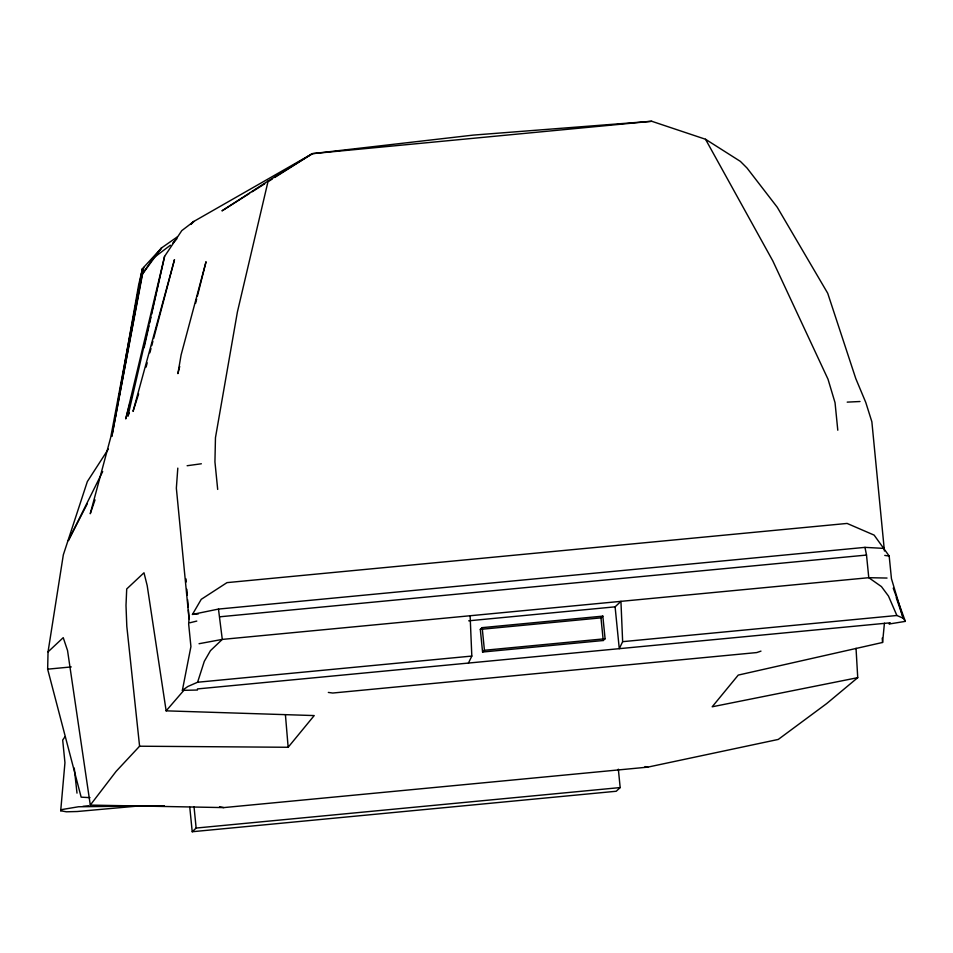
<?xml version="1.0" encoding="UTF-8"?>
<svg xmlns="http://www.w3.org/2000/svg" width="953" height="953" viewBox="0 0 953 953"><rect width="100%" height="100%" fill="white"/><g stroke="black" fill="none" stroke-linecap="round" stroke-linejoin="round"><path stroke-width="1.43" d="M89.999 797.649L81.16 797.161L47.65 669.173L48.043 651.876L63.327 554.837L87.342 481.575L108.332 449.101M177.806 468.114L176.353 488.162L189.051 618.854L188.658 623.941L190.922 646.587L182.368 690.365L197.438 690.032L197.462 688.924L890.269 622.809L889.173 624.012L905.35 621.368L893.235 588.144M140.818 805.785L77.205 811.515L66.365 811.801L60.706 810.753L64.947 762.686L62.684 740.052L65.126 736.586M856.032 648.29L857.736 677.666L712.189 706.792L738.241 675.093L882.573 642.465L884.432 623.214M115.396 416.521L115.909 413.602M118.232 400.451L119.53 393.148M120.042 390.23L138.626 285.042L142.462 268.663L161.641 247.84L177.401 236.844M119.173 396.019L119.709 393.089M121.043 385.774L122.389 378.46M122.925 375.53L123.461 372.599M124.795 365.285L142.462 268.663L110.715 437.379L90.249 513.738L95.014 499.872M142.176 274.416L161.641 247.84L153.147 258.215L142.176 274.416L111.858 436.319L143.772 267.436M144.117 347.69L148.99 325.95M149.633 323.055L150.931 317.254M151.587 314.359L164.571 256.393L181.785 230.626L193.9 221.394L312.37 153.659L473.272 135.1L651.721 121.269L705.518 139.257L740.386 161.391L746.985 167.978L777.243 207.23L827.716 293.262L855.782 378.579L865.777 402.452L871.864 421.774L884.42 551.001M651.721 121.269L312.37 153.659L268.138 180.999L237.392 312.012L215.461 437.677L214.937 461.883L217.689 489.413M179.712 366.452L177.901 373.624L181.094 354.969L206.039 261.741L197.378 296.169M195.579 303.34L196.663 299.039M146.059 367.119L147.203 362.831M149.859 352.801L150.991 348.5M151.753 345.629L152.885 341.329M153.647 338.47L174.482 259.657L133.039 411.374L138.614 393.911M129.953 403.167L125.736 418.915L164.571 256.393L127.928 416.163L129.358 412.637M130.716 400.308L131.871 396.019M182.368 690.365L187.824 686.505L197.593 682.241L204.287 661.358L210.458 650.649L222.287 639.403L868.779 577.697L887.029 578.054M468.447 663.062L471.818 656.069L470.115 615.745M622.643 641.667L619.271 648.671L615.102 606.835L620.939 601.355L622.643 641.667L896.88 615.495L903.265 618.223L905.35 621.368M102.698 471.532L68.342 540.613L87.211 503.887M198.379 613.863L192.446 614.423L201.238 599.33L226.993 582.628L847.098 523.435L874.127 535.109L889.185 556.04L891.448 578.674L903.265 618.223L896.261 597.662M857.736 677.666L826.704 703.564L778.267 739.433L647.802 767.129L223.764 807.596L90.297 805.094L116.099 771.394L139.591 746.211L288.151 747.271L314.204 715.572L166.144 710.843L147.191 585.583L143.986 572.777L126.713 588.966L125.999 605.441L126.809 626.324L139.591 746.211M166.144 710.843L184.417 689.674M172.886 242.896L176.889 238.798M190.898 224.467L193.9 221.394L190.803 224.289M48.043 651.876L63.232 637.652L67.544 650.53L90.297 805.094M60.706 810.753L62.005 809.538L78.503 806.762L164.297 805.75M189.766 807.179L192.22 831.731L196.139 828.05L620.177 787.571L618.342 769.178M480.312 629.385L482.17 627.646L602.832 616.126L605.095 638.76L603.237 640.511L482.575 652.031L480.312 629.385L600.974 617.866L602.832 616.126M482.575 652.031L484.434 650.28L605.095 638.76M620.177 787.571L616.246 791.252L192.22 831.731M153.147 258.215L170.396 245.231M268.138 180.999L221.966 210.863L249.591 193.388M252.104 191.803L264.66 183.858M268.424 181.475L272.189 179.093M274.702 177.496L312.37 153.659M760.97 651.125L756.753 652.567L332.728 693.034L328.332 692.426M189.897 622.774L196.794 621.07M192.446 614.423L218.475 609.074L864.967 547.367L884.193 548.404M199.058 643.716L222.287 639.403L218.475 609.074M187.122 465.731L201.357 463.777M220.024 616.77L866.515 555.063L868.779 577.697L881.454 586.607L888.482 596.066L896.88 615.495M468.709 620.808L615.102 606.835M47.65 669.173L71.261 666.921M197.593 682.241L471.818 656.069M82.911 806.345L88.796 805.785M847.205 402.13L860.011 401.511M884.765 555.408L889.185 556.04M644.978 766.581L647.802 767.129M219.547 806.786L223.764 807.596M705.518 139.257L772.812 260.908L828.014 379.211L835.042 402.69L837.794 430.22M864.967 547.367L866.515 555.063M74.251 768.047L77.002 793.134M600.974 617.866L603.237 640.511M482.17 627.646L484.434 650.28M194.031 806.822L196.139 828.05M285.435 714.917L288.151 747.271M882.228 638.069L882.573 642.465M186.073 578.947L186.288 581.902M186.848 589.299L187.288 595.208M187.61 599.64L188.17 607.025M188.384 609.991L189.051 618.854"/></g></svg>
